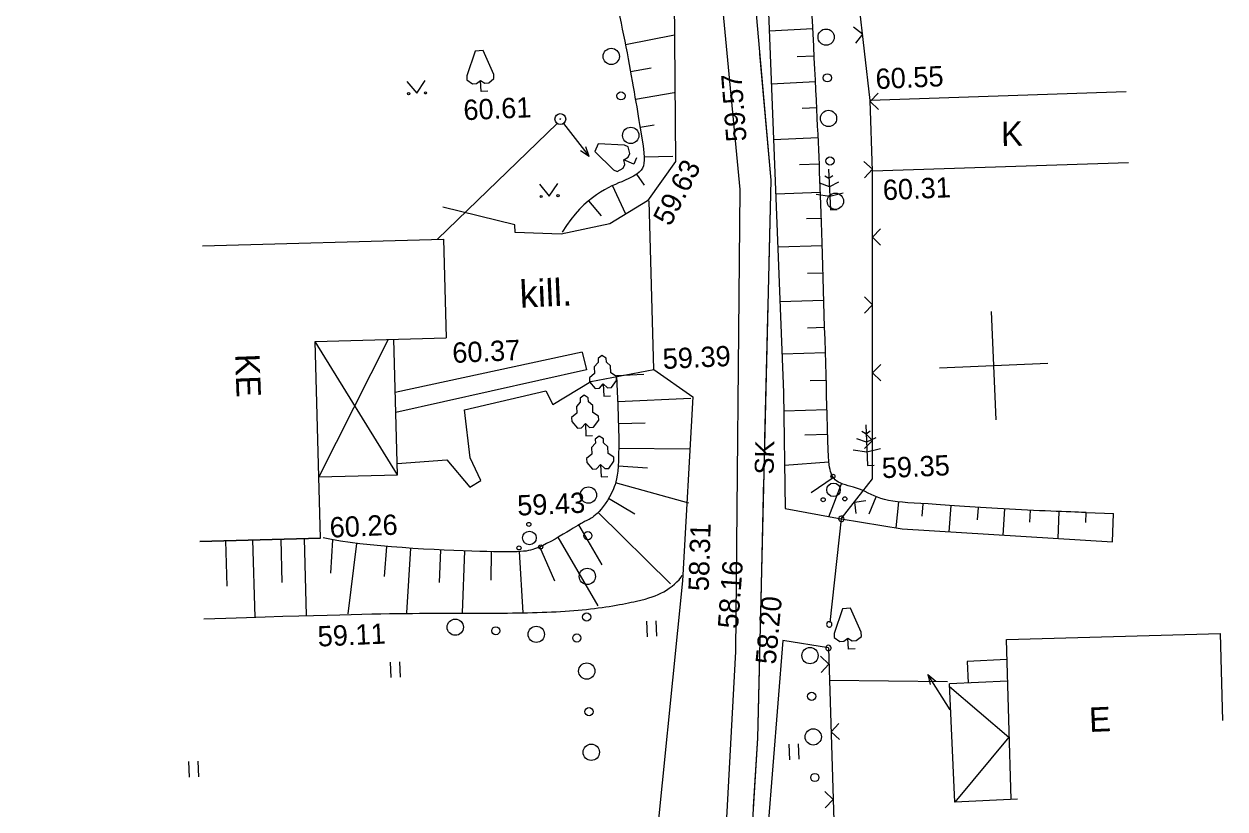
# Model space of a CAD drawing. Extents: x 641201 to 641534, y 6454747 to 6455194.
# Drawn here: x 641252.72 to 641297.02, y 6454889.97 to 6454918.92 of the extents above; entities that cross this region are included whole.
import ezdxf

# ---------------------------------------------------------------- set-up
doc = ezdxf.new("R2010")
doc.units = 0
for name, color, linetype in [('28', 7, 'Continuous'), ('AIAD', 7, 'Continuous'), ('ASFBET', 7, 'Continuous'), ('BASSEIN', 7, 'Continuous'), ('Default', 7, 'Continuous'), ('HALJASTUS', 7, 'Continuous'), ('HOONED', 7, 'Continuous'), ('JARSAK', 7, 'Continuous'), ('KANAL', 7, 'Continuous'), ('KOLVPIIR', 7, 'Continuous'), ('KORGUSED', 7, 'Continuous'), ('MAPGRID', 7, 'Continuous'), ('MPKAABEL', 7, 'Continuous'), ('PINNAD', 7, 'Continuous'), ('POSTID', 7, 'Continuous'), ('PUUD', 7, 'Continuous'), ('VALLID', 7, 'Continuous'), ('VESI', 7, 'Continuous'), ('ZZYYTRASSID', 7, 'Continuous')]:
    doc.layers.add(name, color=color, linetype=linetype)

# ---------------------------------------------------------------- blocks, each defined once
blk = doc.blocks.new('POINT_DISPLAY')
at = {"layer": 'Default'}
blk.add_line((0, 0), (0, 0), dxfattribs=at)
blk = doc.blocks.new('CROSS01')
at = {"layer": 'Default'}
for p, q in [((0, 400), (0, -400)), ((-400, 0), (400, 0))]:
    blk.add_line(p, q, dxfattribs=at)
blk = doc.blocks.new('PL')
at = {"layer": 'PUUD'}
blk.add_lwpolyline([(0, 90), (30, 60), (60, 60), (100, 110), (100, 140), (60, 170), (60, 220), (30, 250), (30, 280), (0, 300), (-30, 280), (-30, 250), (-60, 220), (-60, 170), (-100, 140), (-100, 110), (-60, 60), (-30, 60), (0, 90), (0, 0), (50, 0)], dxfattribs=at)
blk = doc.blocks.new('PM')
at = {"layer": 'Default'}
for p, q in [((0, 300), (0, 0)), ((0, 170), (-70, 200)), ((0, 230), (-30, 250)), ((30, 250), (0, 230)), ((70, 200), (0, 170)), ((-100, 120), (0, 100)), ((0, 100), (100, 120)), ((0, 0), (50, 0))]:
    blk.add_line(p, q, dxfattribs=at)
blk = doc.blocks.new('PI')
at = {"layer": 'Default'}
for p, q in [((-30, 300), (-100, 120)), ((30, 300), (-30, 300)), ((100, 120), (30, 300)), ((-100, 120), (-100, 90)), ((-100, 90), (-60, 60)), ((60, 60), (100, 90)), ((100, 90), (100, 120)), ((-60, 60), (-30, 60)), ((-30, 60), (0, 80)), ((0, 0), (0, 80)), ((0, 80), (30, 60)), ((50, 0), (0, 0)), ((30, 60), (60, 60))]:
    blk.add_line(p, q, dxfattribs=at)
blk = doc.blocks.new('SIDE')
at = {"layer": 'Default'}
for start, end in [(0, 180), (180, 0)]:
    blk.add_arc((0, 0), 12.5, start, end, dxfattribs=at)
blk = doc.blocks.new('PSA')
at = {"layer": 'Default'}
for centre, radius in [((0, 100), 15), ((0, 0), 50), ((-80, -70), 15), ((80, -70), 15)]:
    blk.add_circle(centre, radius, dxfattribs=at)
blk = doc.blocks.new('HEIN')
at = {"layer": 'Default'}
for p, q in [((-23.4, 38), (-23.4, -38.1)), ((22.1, 38), (22.1, -38.1))]:
    blk.add_line(p, q, dxfattribs=at)
blk = doc.blocks.new('MURU')
at = {"layer": 'Default'}
for p, q in [((-46.3, 60.7), (0, 0)), ((0, 0), (44.6, 60.7))]:
    blk.add_line(p, q, dxfattribs=at)
for centre in [(-40.1, 0), (42.8, 0)]:
    blk.add_circle(centre, 5.5, dxfattribs=at)
blk = doc.blocks.new('LAT3')
at = {"layer": 'Default'}
for radius in [25, 1.67]:
    blk.add_circle((0, 0), radius, dxfattribs=at)
blk = doc.blocks.new('NOOLM')
at = {"layer": 'Default'}
for p, q in [((25, 0), (218.4, 0)), ((218.4, 0), (173.3, 15)), ((218.4, 0), (173.3, -14.8))]:
    blk.add_line(p, q, dxfattribs=at)
blk = doc.blocks.new('_U59')
at = {"layer": 'KANAL'}
for p, q in [((-327.2, 11938.3), (-347.6, 12405.1)), ((-348.2, 11634.5), (-327.2, 11938.3)), ((-392.9, 10986), (-358.5, 11484.8)), ((-437.6, 10337.5), (-403.2, 10836.4)), ((-468.9, 9884.1), (-448, 10187.9)), ((-495.7, 9631.9), (-468.9, 9884.1))]:
    blk.add_line(p, q, dxfattribs=at)
at = {"layer": 'ZZYYTRASSID'}
blk.add_lwpolyline([(0, 0), (-456.4, 643.9), (-482.2, 1247.8), (-618.5, 5323.6), (-630, 6537.1), (-606.9, 8584.1), (-468.9, 9884.1), (-327.2, 11938.3), (-402.8, 13671.2), (-509.3, 15355.4), (-442.7, 16067.7), (268, 20764.4), (264.6, 23398.3), (480.8, 26486.4), (672.5, 28756.3)], dxfattribs=at)
at = {"layer": 'KANAL'}
blk.add_text('SK', height=70, rotation=86.0551, dxfattribs=at).set_placement((-367, 10852.9))

msp = doc.modelspace()

# ---------------------------------------------------------------- linework, layer by layer
at = {"layer": 'AIAD'}
for p, q in [((641283.65, 6454918.545), (641283.318, 6454918.808)), ((641283.65, 6454918.545), (641283.387, 6454918.213)), ((641283.932, 6454916.061), (641284.222, 6454916.371)), ((641283.932, 6454916.061), (641284.241, 6454915.771)), ((641284.014, 6454913.563), (641283.704, 6454913.852)), ((641284.014, 6454913.563), (641283.724, 6454913.253)), ((641284.018, 6454911.063), (641284.317, 6454911.363)), ((641284.018, 6454911.063), (641284.318, 6454910.763)), ((641284.02, 6454908.563), (641283.72, 6454908.863)), ((641284.02, 6454908.563), (641283.72, 6454908.263)), ((641284.021, 6454906.063), (641284.321, 6454906.363)), ((641284.021, 6454906.063), (641284.321, 6454905.764)), ((641284.023, 6454903.564), (641283.723, 6454903.863)), ((641284.023, 6454903.564), (641283.724, 6454903.264)), ((641283.356, 6454901.294), (641283.777, 6454901.346)), ((641283.356, 6454901.294), (641283.407, 6454900.874)), ((641282.412, 6454895.319), (641282.103, 6454895.609)), ((641282.412, 6454895.319), (641282.121, 6454895.01)), ((641282.489, 6454892.82), (641282.78, 6454893.129)), ((641282.489, 6454892.82), (641282.798, 6454892.53)), ((641282.567, 6454890.322), (641282.258, 6454890.612)), ((641282.567, 6454890.322), (641282.276, 6454890.013))]:
    msp.add_line(p, q, dxfattribs=at)
for points in [[(641282.869, 6454900.672), (641284.024, 6454902.149), (641284.016, 6454913.495), (641283.93, 6454916.106), (641282.677, 6454927.025), (641281.27, 6454939.685), (641283.646, 6454940.374)], [(641282.393, 6454895.91), (641282.838, 6454881.567), (641283.323, 6454853.04), (641297.02, 6454855.712)]]:
    msp.add_lwpolyline(points, dxfattribs=at)
at = {"layer": 'ASFBET'}
for p, q in [((641275.947, 6454906.182), (641275.776, 6454912.404)), ((641273.304, 6454906.814), (641266.413, 6454905.326))]:
    msp.add_line(p, q, dxfattribs=at)
for points in [[(641273.543, 6454945.889), (641275.7, 6454932.068), (641276.7, 6454919.87), (641276.757, 6454913.853), (641275.725, 6454912.397), (641274.335, 6454911.55), (641272.533, 6454911.174), (641270.839, 6454911.238), (641270.823, 6454911.513), (641268.176, 6454912.162)], [(641283.646, 6454940.374), (641280.868, 6454940.587), (641278.322, 6454939.943), (641279.099, 6454932.618), (641280.13, 6454920.49), (641280.194, 6454919.043), (641280.737, 6454905.334), (641280.799, 6454901.055), (641282.869, 6454900.672)], [(641273.304, 6454906.814), (641273.469, 6454906.172), (641266.437, 6454904.597)], [(641266.486, 6454902.715), (641268.323, 6454902.849), (641269.164, 6454901.836), (641269.57, 6454902.087), (641269.173, 6454902.924), (641268.97, 6454904.692), (641271.967, 6454905.389), (641272.232, 6454904.886), (641273.626, 6454905.742), (641275.947, 6454906.182), (641277.389, 6454905.168), (641277.008, 6454898.382), (641275.896, 6454887.27), (641271.547, 6454886.309), (641264.48, 6454883.929)], [(641282.869, 6454900.672), (641285.117, 6454900.303), (641292.876, 6454899.823)], [(641282.393, 6454895.91), (641280.717, 6454896.181), (641279.416, 6454880.007), (641279.495, 6454870.401), (641279.903, 6454860.895)]]:
    msp.add_lwpolyline(points, dxfattribs=at)
at = {"layer": 'BASSEIN'}
for p, q in [((641293.381, 6454916.417), (641283.93, 6454916.106)), ((641293.467, 6454913.806), (641284.016, 6454913.495))]:
    msp.add_line(p, q, dxfattribs=at)
at = {"layer": 'DEFPOINTS'}
for p, q in [((641273.304, 6454906.814), (641273.304, 6454906.814)), ((641273.469, 6454906.172), (641273.469, 6454906.172)), ((641266.437, 6454904.597), (641266.437, 6454904.597)), ((641287.513, 6454895.418), (641287.513, 6454895.418))]:
    msp.add_line(p, q, dxfattribs=at)
at = {"layer": 'HALJASTUS'}
msp.add_line((641286.781, 6454894.661), (641282.431, 6454894.714), dxfattribs=at)
at = {"layer": 'HOONED'}
for p, q in [((641259.299, 6454910.736), (641268.191, 6454910.988)), ((641268.191, 6454910.988), (641268.294, 6454907.348)), ((641263.456, 6454907.211), (641268.294, 6454907.348)), ((641263.661, 6454899.965), (641263.456, 6454907.211)), ((641266.498, 6454902.301), (641263.456, 6454907.211)), ((641266.153, 6454907.287), (641263.597, 6454902.219)), ((641266.498, 6454902.301), (641266.357, 6454907.293)), ((641263.597, 6454902.219), (641266.498, 6454902.301)), ((641259.207, 6454899.839), (641263.661, 6454899.965)), ((641288.958, 6454896.219), (641296.849, 6454896.448)), ((641296.942, 6454893.232), (641296.849, 6454896.448)), ((641289.128, 6454890.326), (641288.958, 6454896.219)), ((641288.978, 6454895.486), (641287.513, 6454895.418)), ((641287.513, 6454895.418), (641287.55, 6454894.626)), ((641289.002, 6454894.693), (641286.854, 6454894.594)), ((641287.057, 6454890.23), (641286.854, 6454894.594)), ((641289.364, 6454890.337), (641287.057, 6454890.23))]:
    msp.add_line(p, q, dxfattribs=at)
msp.add_lwpolyline([(641286.859, 6454894.494), (641289.046, 6454892.62), (641287.057, 6454890.23)], dxfattribs=at)
at = {"layer": 'JARSAK'}
msp.add_line((641263.661, 6454899.963), (641259.207, 6454899.839), dxfattribs=at)
at = {"layer": 'KOLVPIIR'}
msp.add_line((641282.869, 6454900.672), (641282.445, 6454896.847), dxfattribs=at)
at = {"layer": 'MPKAABEL'}
msp.add_line((641272.382, 6454915.258), (641267.978, 6454910.982), dxfattribs=at)
at = {"layer": 'PUUD'}
for centre, radius in [((641282.309, 6454918.436), 0.3), ((641274.381, 6454917.726), 0.3), ((641282.352, 6454916.937), 0.15), ((641274.741, 6454916.27), 0.15), ((641282.396, 6454915.438), 0.3), ((641275.101, 6454914.814), 0.3), ((641282.449, 6454913.871), 0.15), ((641282.649, 6454912.385), 0.3), ((641273.541, 6454901.55), 0.3), ((641273.52, 6454900.051), 0.15), ((641273.499, 6454898.551), 0.3), ((641273.477, 6454897.051), 0.15), ((641268.628, 6454896.678), 0.3), ((641270.122, 6454896.545), 0.15), ((641271.616, 6454896.413), 0.3), ((641273.11, 6454896.281), 0.15), ((641281.714, 6454895.629), 0.3), ((641273.479, 6454895.06), 0.3), ((641281.773, 6454894.13), 0.15), ((641273.563, 6454893.562), 0.15), ((641281.833, 6454892.632), 0.3), ((641273.646, 6454892.065), 0.3), ((641281.892, 6454891.133), 0.15)]:
    msp.add_circle(centre, radius, dxfattribs=at)
at = {"layer": 'VALLID'}
for p, q in [((641276.715, 6454918.509), (641274.905, 6454918.155)), ((641280.207, 6454918.672), (641281.815, 6454918.759)), ((641281.245, 6454917.719), (641281.868, 6454917.751)), ((641275.849, 6454917.297), (641275.093, 6454917.16)), ((641280.285, 6454916.719), (641281.916, 6454916.799)), ((641276.703, 6454916.38), (641275.273, 6454916.135)), ((641281.425, 6454915.814), (641281.963, 6454915.84)), ((641275.961, 6454915.192), (641275.448, 6454915.105)), ((641280.368, 6454914.661), (641282.014, 6454914.736)), ((641276.658, 6454914.041), (641275.597, 6454914.01)), ((641281.328, 6454913.735), (641282.057, 6454913.765)), ((641275.612, 6454912.981), (641275.327, 6454913.386)), ((641274.921, 6454911.911), (641274.432, 6454912.961)), ((641280.447, 6454912.657), (641282.098, 6454912.717)), ((641274.026, 6454911.841), (641273.552, 6454912.406)), ((641281.588, 6454911.747), (641282.131, 6454911.765)), ((641280.525, 6454910.705), (641282.164, 6454910.756)), ((641281.621, 6454909.728), (641282.195, 6454909.746)), ((641280.605, 6454908.688), (641282.225, 6454908.736)), ((641281.617, 6454907.718), (641282.255, 6454907.736)), ((641280.681, 6454906.756), (641282.282, 6454906.802)), ((641275.586, 6454905.998), (641274.573, 6454905.944)), ((641281.723, 6454905.775), (641282.311, 6454905.792)), ((641277.315, 6454905.108), (641274.619, 6454904.994)), ((641280.746, 6454904.661), (641282.342, 6454904.707)), ((641275.629, 6454904.2), (641274.648, 6454904.174)), ((641281.528, 6454903.773), (641282.369, 6454903.799)), ((641277.283, 6454903.243), (641274.658, 6454903.266)), ((641275.725, 6454902.538), (641274.635, 6454902.617)), ((641280.774, 6454902.647), (641282.412, 6454902.774)), ((641281.753, 6454901.645), (641282.572, 6454902.202)), ((641277.249, 6454901.253), (641274.542, 6454902.002)), ((641282.408, 6454900.748), (641282.881, 6454901.969)), ((641275.254, 6454900.849), (641274.286, 6454901.421)), ((641283.901, 6454900.858), (641284.159, 6454901.488)), ((641284.89, 6454900.338), (641284.989, 6454901.297)), ((641285.854, 6454900.776), (641285.883, 6454901.23)), ((641286.851, 6454900.196), (641286.917, 6454901.161)), ((641276.566, 6454898.273), (641273.894, 6454900.909)), ((641287.897, 6454900.638), (641287.926, 6454901.095)), ((641288.843, 6454900.072), (641288.897, 6454901.037)), ((641289.824, 6454900.554), (641289.844, 6454900.988)), ((641290.87, 6454899.946), (641290.91, 6454900.942)), ((641291.886, 6454900.533), (641291.899, 6454900.906)), ((641292.876, 6454899.82), (641292.905, 6454900.875)), ((641274.044, 6454898.979), (641273.184, 6454900.45)), ((641260.21, 6454898.191), (641260.163, 6454899.865)), ((641261.242, 6454897.046), (641261.163, 6454899.893)), ((641262.247, 6454898.325), (641262.202, 6454899.922)), ((641263.146, 6454897.105), (641263.067, 6454899.946)), ((641264.042, 6454898.666), (641264.118, 6454899.898)), ((641273.899, 6454897.468), (641272.421, 6454899.993)), ((641264.683, 6454897.176), (641265.001, 6454899.769)), ((641266.014, 6454898.544), (641266.109, 6454899.655)), ((641266.836, 6454897.204), (641266.993, 6454899.589)), ((641268.044, 6454898.322), (641268.102, 6454899.526)), ((641268.893, 6454897.202), (641268.976, 6454899.49)), ((641269.947, 6454898.413), (641269.971, 6454899.459)), ((641271.138, 6454897.206), (641270.999, 6454899.463)), ((641272.303, 6454898.375), (641271.745, 6454899.636))]:
    msp.add_line(p, q, dxfattribs=at)
msp.add_lwpolyline([(641291.899, 6454900.906), (641292.905, 6454900.875)], dxfattribs=at)
for points in [[(641263.119, 6454946.339), (641268.814, 6454945.894), (641269.549, 6454945.621), (641269.909, 6454945.218), (641270.057, 6454944.461), (641270.407, 6454940.891), (641270.516, 6454938.455), (641271.697, 6454931.613), (641274.114, 6454921.788), (641274.918, 6454918.277), (641275.489, 6454914.844), (641275.694, 6454913.67), (641275.257, 6454913.231), (641273.421, 6454912.615), (641272.57, 6454911.241)], [(641291.899, 6454900.906), (641291.558, 6454900.917), (641288.941, 6454901.012), (641285.777, 6454901.252), (641284.368, 6454901.303), (641283.546, 6454901.839), (641282.666, 6454901.952), (641282.414, 6454902.475), (641282.385, 6454903.122), (641282.128, 6454912.254), (641281.994, 6454915.262), (641281.591, 6454923.419), (641280.858, 6454931.35), (641279.699, 6454940.254)], [(641274.573, 6454905.944), (641274.743, 6454902.744), (641274.532, 6454901.65), (641273.795, 6454900.75), (641273.455, 6454900.605), (641273.455, 6454900.605), (641273.033, 6454900.369), (641271.603, 6454899.481), (641270.742, 6454899.399), (641265.328, 6454899.633), (641263.761, 6454899.967)], [(641259.35, 6454896.98), (641263.883, 6454897.14), (641267.382, 6454897.21), (641270.625, 6454897.182), (641273.432, 6454897.264), (641275.532, 6454897.662), (641276.299, 6454897.913), (641276.884, 6454898.373), (641277.004, 6454898.595)]]:
    msp.add_open_spline(points, degree=3, dxfattribs=at)
at = {"layer": 'VESI'}
msp.add_lwpolyline([(641252.722, 6454853.548), (641278.984, 6454855.156), (641278.094, 6454879.43), (641278.973, 6454895.787), (641279.136, 6454912.814), (641275.833, 6454947.525), (641278.944, 6454978.766), (641281.355, 6455001.814)], dxfattribs=at)

# ---------------------------------------------------------------- block references
at = {"layer": '28', "xscale": 0.009998998593256848, "yscale": 0.009998998593256848, "rotation": 2.564044299897446}
msp.add_blockref('POINT_DISPLAY', (641284.029, 6454902.154), dxfattribs=at)
at = {"layer": 'AIAD', "xscale": 0.008009345765889091, "yscale": 0.008009345765889093, "rotation": 2.564044299897446}
for p in [(641282.869, 6454900.672), (641282.424, 6454896.781), (641282.393, 6454895.91)]:
    msp.add_blockref('SIDE', p, dxfattribs=at)
at = {"layer": 'BASSEIN', "xscale": 0.009998998593256848, "yscale": 0.009998998593256848, "rotation": 2.564044299897446}
for p in [(641283.93, 6454916.106), (641284.016, 6454913.495)]:
    msp.add_blockref('POINT_DISPLAY', p, dxfattribs=at)
at = {"layer": 'HALJASTUS', "xscale": 0.0074992489449426354, "yscale": 0.007499248944942637, "rotation": 2.5640442998974464}
for name, p in [('MURU', (641267.21, 6454916.367)), ('MURU', (641272.098, 6454912.574)), ('HEIN', (641275.871, 6454896.621)), ('HEIN', (641266.416, 6454895.113)), ('HEIN', (641281.12, 6454892.084)), ('HEIN', (641258.979, 6454891.442))]:
    msp.add_blockref(name, p, dxfattribs=at)
at = {"layer": 'HOONED', "xscale": 0.009998998593256848, "yscale": 0.009998998593256848, "rotation": 2.564044299897446}
for p in [(641268.191, 6454910.988), (641268.294, 6454907.348), (641263.661, 6454899.963), (641296.849, 6454896.448), (641288.958, 6454896.219), (641286.854, 6454894.594), (641287.057, 6454890.23)]:
    msp.add_blockref('POINT_DISPLAY', p, dxfattribs=at)
at = {"layer": 'KANAL', "xscale": 0.009998998593256848, "yscale": 0.009998998593256848, "rotation": 2.564044299897446}
msp.add_blockref('_U59', (641288.89, 6454794.058), dxfattribs=at)
at = {"layer": 'MAPGRID', "xscale": 0.004999499296628424, "yscale": 0.004999499296628424, "rotation": 2.564044299897446}
msp.add_blockref('CROSS01', (641288.484, 6454906.327), dxfattribs=at)
at = {"layer": 'POSTID', "xscale": 0.007999198874605479, "yscale": 0.00799919887460548}
for name, p, rotation in [('LAT3', (641272.504, 6454915.416), 2.564044299897446), ('NOOLM', (641272.504, 6454915.416), -52.53500655473716), ('NOOLM', (641286.995, 6454893.455), 122.35404015132569)]:
    msp.add_blockref(name, p, dxfattribs=dict(at, rotation=rotation))
at = {"layer": 'PUUD'}
for name, p, xscale, yscale, rotation in [('PI', (641269.578, 6454916.434), 0.004999499296628424, 0.004999499296628424, 2.564044299897446), ('POINT_DISPLAY', (641269.578, 6454916.434), 0.009998998593256848, 0.009998998593256848, 2.564044299897446), ('PI', (641275.215, 6454913.755), 0.004999499296628424, 0.004999499296628423, 66.13516521280425), ('POINT_DISPLAY', (641275.215, 6454913.755), 0.009998998593256848, 0.009998998593256848, 2.564044299897446), ('PM', (641282.465, 6454912.072), 0.004999499296628424, 0.004999499296628424, 2.564044299897446), ('PL', (641274.107, 6454905.198), 0.004999499296628424, 0.004999499296628424, 2.564044299897446), ('PL', (641273.447, 6454903.736), 0.004999499296628424, 0.004999499296628424, 2.564044299897446), ('POINT_DISPLAY', (641274.107, 6454905.198), 0.009998998593256848, 0.009998998593256848, 2.564044299897446), ('PM', (641283.836, 6454902.646), 0.004999499296628424, 0.004999499296628424, 2.564044299897446), ('PL', (641274.005, 6454902.222), 0.004999499296628424, 0.004999499296628424, 2.564044299897446), ('POINT_DISPLAY', (641273.447, 6454903.736), 0.009998998593256848, 0.009998998593256848, 2.564044299897446), ('POINT_DISPLAY', (641283.836, 6454902.646), 0.009998998593256848, 0.009998998593256848, 2.564044299897446), ('POINT_DISPLAY', (641274.005, 6454902.222), 0.009998998593256848, 0.009998998593256848, 2.564044299897446), ('PSA', (641282.582, 6454901.744), 0.004999499296628424, 0.004999499296628424, 2.564044299897446), ('PSA', (641271.364, 6454899.968), 0.004999499296628424, 0.004999499296628424, 2.564044299897446), ('PI', (641283.129, 6454895.868), 0.004999499296628424, 0.004999499296628424, 2.564044299897446), ('POINT_DISPLAY', (641283.129, 6454895.868), 0.009998998593256848, 0.009998998593256848, 2.564044299897446)]:
    msp.add_blockref(name, p, dxfattribs=dict(at, xscale=xscale, yscale=yscale, rotation=rotation))

# ---------------------------------------------------------------- texts
at = {"layer": 'HOONED'}
for s, height, rotation, p in [('K', 0.9, 0.864, (641288.766, 6454914.418)), ('KE', 0.8999, 272.1457, (641260.506, 6454906.743)), ('E', 0.9, 2.564, (641292.025, 6454892.811))]:
    msp.add_text(s, height=height, rotation=rotation, dxfattribs=at).set_placement(p)
at = {"layer": 'KORGUSED'}
for s, rotation, p in [('60.55', 2.564, (641284.148, 6454916.518)), ('59.57', 94.5329, (641279.378, 6454914.61)), ('60.61', 2.564, (641268.945, 6454915.371)), ('59.63', 62.7103, (641276.557, 6454911.429)), ('60.31', 2.564, (641284.415, 6454912.421)), ('60.37', 2.564, (641268.535, 6454906.419)), ('59.39', 2.564, (641276.297, 6454906.198)), ('59.35', 2.564, (641284.378, 6454902.17)), ('59.43', 2.564, (641270.929, 6454900.79)), ('60.26', 2.564, (641264.011, 6454899.979)), ('58.31', 88.2615, (641277.976, 6454897.998)), ('58.16', 85.7037, (641279.056, 6454896.606)), ('58.20', 84.645, (641280.446, 6454895.283)), ('59.11', 2.564, (641263.57, 6454895.962))]:
    msp.add_text(s, height=0.7499, rotation=rotation, dxfattribs=at).set_placement(p)
at = {"layer": 'PINNAD'}
msp.add_text('kill.', height=0.9999, rotation=2.564, dxfattribs=at).set_placement((641271.025, 6454908.458))

doc.saveas('drawing.dxf')
